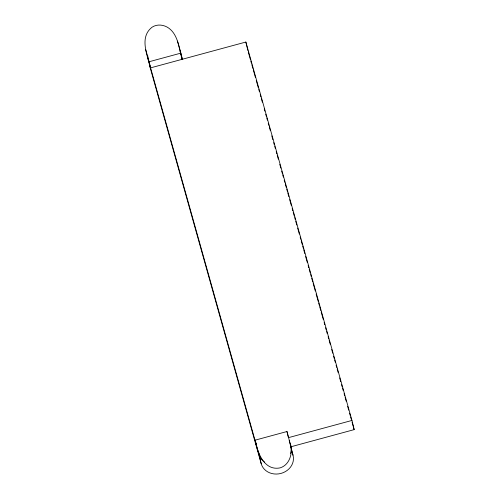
<?xml version="1.0" encoding="UTF-8"?>
<svg xmlns="http://www.w3.org/2000/svg" width="499" height="499" viewBox="0 0 499 499"><rect width="100%" height="100%" fill="white"/><g stroke="black" fill="none" stroke-linecap="round" stroke-linejoin="round"><path stroke-width="0.75" d="M290.655 446.848L354.165 429.627L351.963 420.439L245.857 42.041L150.586 67.864L149.114 61.739L180.869 53.131C178.355 44.311 176.808 34.032 168.88 28.206C164.034 24.676 157.247 23.796 152.089 27.177C138.753 37.587 147.835 55.539 150.455 68.706L261.239 463.802A16.455 14.446 -13.5 0 0 281.018 473.408A16.455 14.446 -13.5 0 0 292.994 455.194L289.227 440.436M256.692 446.268L255.22 440.137L286.975 431.529L290.786 446.006A16.455 14.446 -13.5 0 1 290.611 453.535M351.963 420.439L288.447 437.654L286.975 431.529M255.22 440.137C257.365 452.468 264.083 471.081 280.089 467.887C290.013 464.812 293.019 452.63 290.349 443.549M248.271 51.977L250.373 59.468M250.791 60.972L251.427 63.217M251.845 64.714L252.893 68.463M253.317 69.96L255.419 77.451M256.255 80.451L258.357 87.943M258.775 89.446L259.411 91.691M260.247 94.685L260.877 96.937M261.301 98.434L262.349 102.183M264.239 108.925L264.869 111.171M265.711 114.171L266.341 116.417M266.765 117.914L267.395 120.165M268.231 123.159L268.861 125.411M269.285 126.908L270.333 130.657M271.805 135.903L272.853 139.645M273.695 142.645L274.325 144.891M274.749 146.388L275.379 148.64M276.215 151.634L276.845 153.885M277.269 155.382L278.317 159.131M279.789 164.371L280.837 168.119M281.679 171.12L282.309 173.365M282.733 174.862L283.363 177.114M284.199 180.108L284.829 182.36M285.253 183.857L286.301 187.599M286.725 189.102L287.355 191.348M287.773 192.845L288.821 196.594M289.663 199.594L291.347 205.588M292.183 208.582L292.813 210.828M293.237 212.331L294.285 216.073M294.709 217.576L295.339 219.822M295.757 221.319L296.805 225.068M297.647 228.062L299.331 234.056M300.167 237.056L300.797 239.302M301.221 240.805L302.269 244.547M302.693 246.051L303.323 248.296M303.741 249.793L304.789 253.542M305.631 256.536L307.315 262.53M308.151 265.53L308.787 267.776M309.205 269.279L310.253 273.022M310.677 274.519L311.307 276.77M311.725 278.267L312.779 282.016M313.197 283.513L315.299 291.004M316.135 294.005L318.237 301.496M318.661 302.993L319.291 305.245M319.709 306.742L320.763 310.49M321.181 311.987L323.283 319.479M324.125 322.479L324.755 324.724M325.591 327.724L326.221 329.97M326.645 331.467L327.275 333.719M328.117 336.713L328.747 338.964M329.165 340.461L330.213 344.204M331.685 349.45L332.739 353.198M333.575 356.199L334.205 358.444M334.629 359.941L335.259 362.193M336.101 365.187L336.731 367.439M337.149 368.936L338.197 372.678M339.669 377.924L340.723 381.673M341.559 384.667L342.189 386.918M342.613 388.415L343.243 390.667M344.085 393.661L344.715 395.907M345.133 397.41L346.181 401.152M347.653 406.398L348.707 410.147M349.543 413.141L350.173 415.393M350.597 416.89L351.227 419.135M352.069 422.135L354.165 429.627M177.501 41.111L182.341 59.256L180.869 53.131M291.241 448.932L292.994 455.194M145.745 49.719L149.114 61.739M245.857 42.041L247.891 50.524M180.002 50.91L182.041 59.393M261.239 463.802L259.031 454.614L148.247 59.518A16.455 14.446 -13.5 0 1 147.779 55.769M258.588 452.156L259.031 454.614A16.455 14.446 -13.5 0 0 264.688 462.193M150.455 68.706A16.455 14.446 -13.5 0 1 150.037 66.479"/></g></svg>
